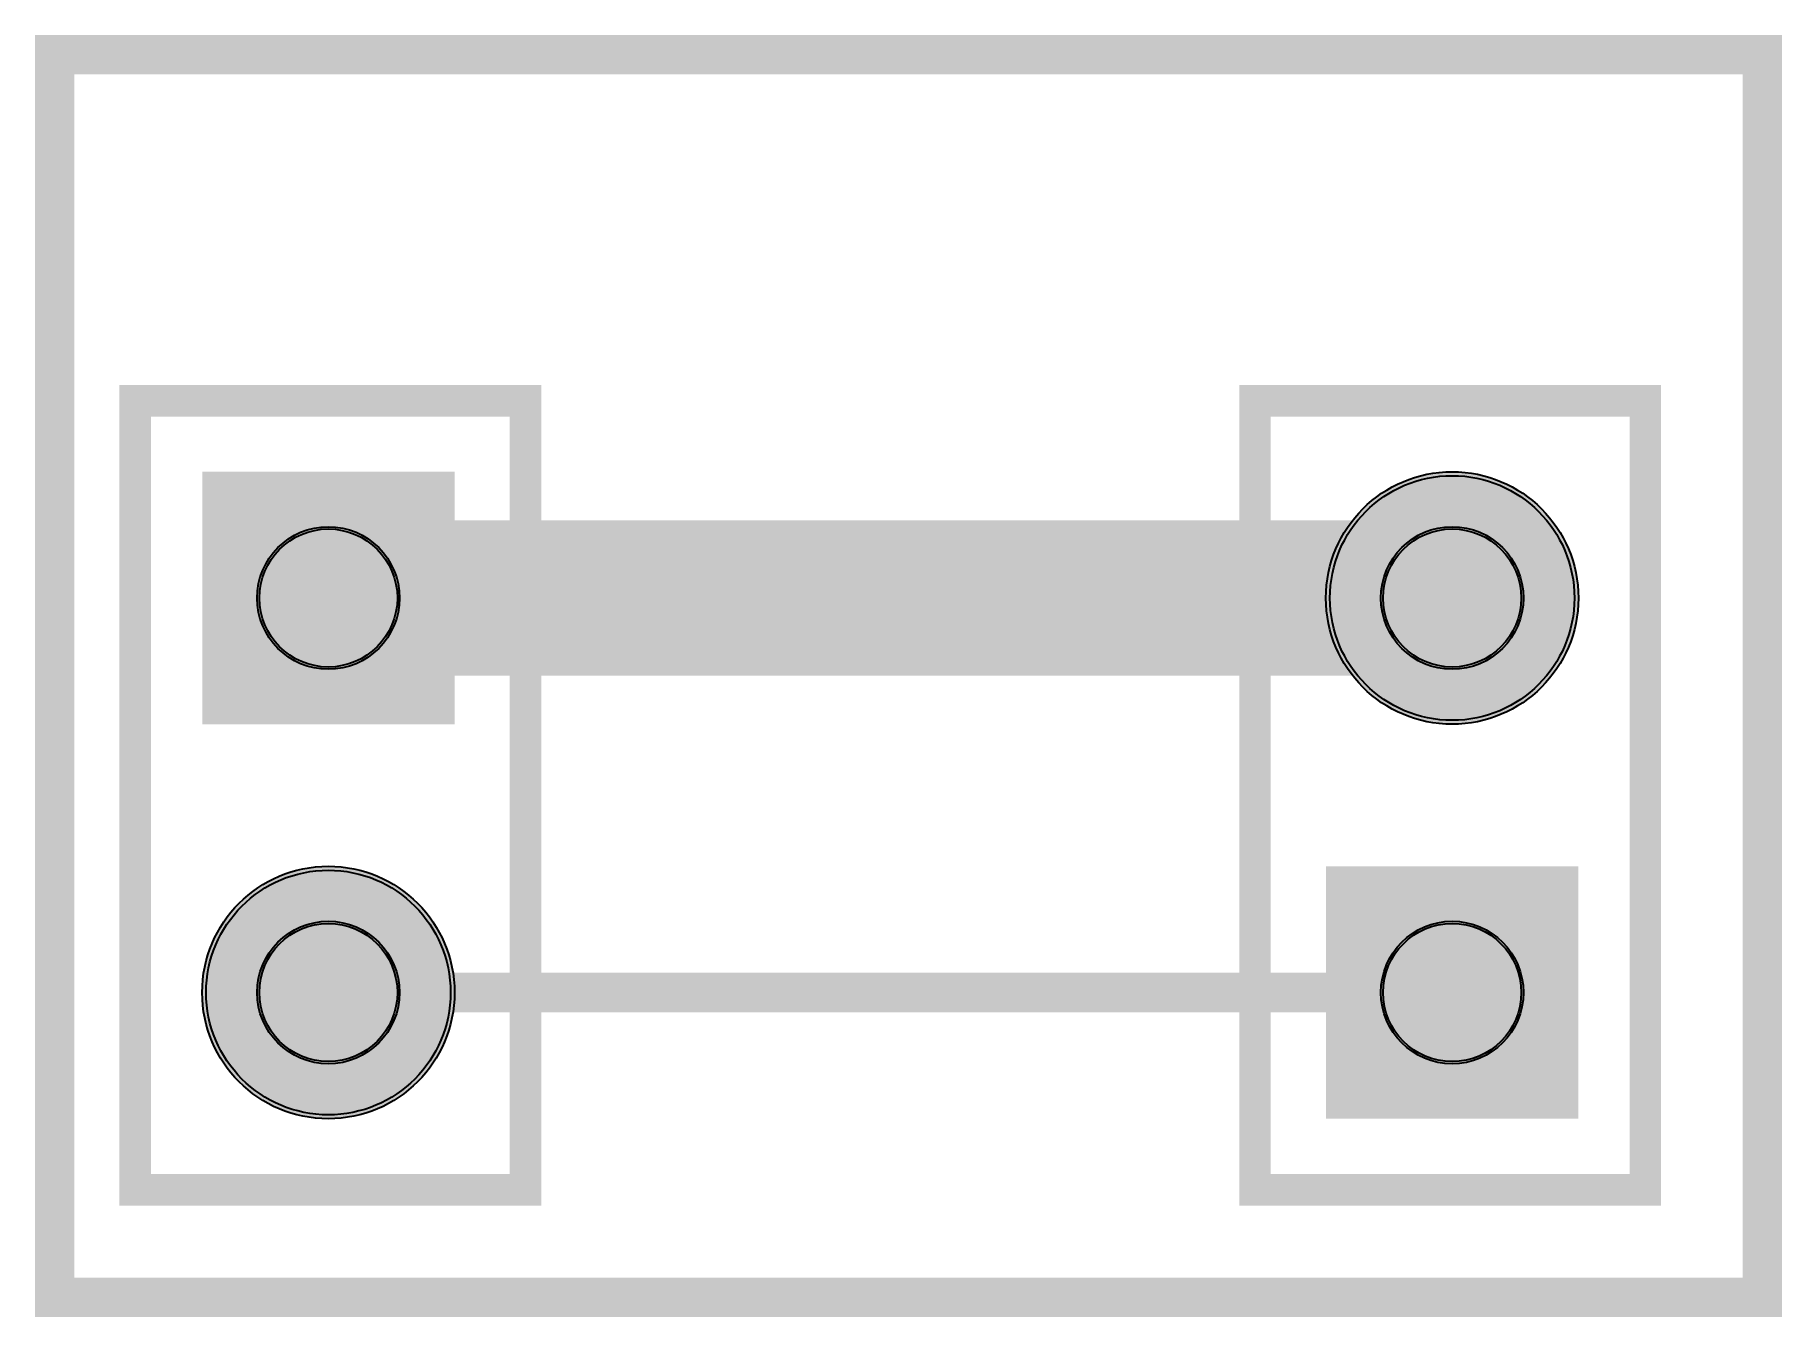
# Model space of a CAD drawing. Header units: millimetres. Extents: x 6.9 to 18.1, y 74.9 to 83.1.
import ezdxf

# ---------------------------------------------------------------- set-up
doc = ezdxf.new("R2010")
doc.units = ezdxf.units.MM
for name, color, linetype, true_color in [('BoardOutLine', 7, 'Continuous', 0xff00ff), ('BottomSolderMaskLayer', 7, 'Continuous', 0xaa00ff), ('Multi-Layer', 7, 'Continuous', 0xc0c0c0), ('TopLayer', 7, 'Continuous', 0xff0000), ('TopSilkLayer', 7, 'Continuous', 0xffcc00), ('TopSolderMaskLayer', 7, 'Continuous', 0x800080)]:
    doc.layers.add(name, color=color, linetype=linetype, true_color=true_color)

msp = doc.modelspace()

# ---------------------------------------------------------------- hatches: boundary and pattern name
at = {"layer": 'BottomSolderMaskLayer'}
for points in [[(9.57581915163837, 78.68935737871482), (7.9502159004318855, 78.68935737871482), (7.9502159004318855, 80.31496062992119), (9.57581915163837, 80.31496062992119)], [(15.189230378460698, 79.50215900431795, 1), (16.8148336296672, 79.50215900431795, 1)], [(7.950215900431877, 76.96215392430781, 1), (9.57581915163838, 76.96215392430781, 1)], [(15.189230378460934, 77.77495554991106), (16.81483362966719, 77.77495554991106), (16.81483362966719, 76.14935229870457), (15.189230378460934, 76.14935229870457)]]:
    msp.add_hatch(color=256, dxfattribs=at).paths.add_polyline_path(points)
at = {"layer": 'Multi-Layer'}
for points in [[(9.550419100838099, 78.71475742951486), (7.97561595123193, 78.71475742951486), (7.97561595123193, 80.28956057912114), (9.550419100838099, 80.28956057912114)], [(15.214630429260799, 79.50215900431795, 1), (16.789433578867097, 79.50215900431795, 1)], [(7.975615951231978, 76.96215392430781, 1), (9.550419100838278, 76.96215392430781, 1)], [(15.214630429260978, 77.7495554991109), (16.789433578867147, 77.7495554991109), (16.789433578867147, 76.17475234950473), (15.214630429260978, 76.17475234950473)]]:
    msp.add_hatch(color=256, dxfattribs=at).paths.add_polyline_path(points)
at = {"layer": 'TopSolderMaskLayer'}
for points in [[(9.57581915163837, 78.68935737871482), (7.9502159004318855, 78.68935737871482), (7.9502159004318855, 80.31496062992119), (9.57581915163837, 80.31496062992119)], [(15.189230378460698, 79.50215900431795, 1), (16.8148336296672, 79.50215900431795, 1)], [(7.950215900431877, 76.96215392430781, 1), (9.57581915163838, 76.96215392430781, 1)], [(15.189230378460934, 77.77495554991106), (16.81483362966719, 77.77495554991106), (16.81483362966719, 76.14935229870457), (15.189230378460934, 76.14935229870457)]]:
    msp.add_hatch(color=256, dxfattribs=at).paths.add_polyline_path(points)

# ---------------------------------------------------------------- linework, layer by layer
at = {"layer": 'BoardOutLine', "const_width": 0.25400050800101603}
msp.add_lwpolyline([(7, 83), (18, 83), (18, 75), (7, 75), (7, 83)], close=True, dxfattribs=at)
at = {"layer": 'BottomSolderMaskLayer'}
for centre, radius in [((16.00203200406395, 79.50215900431795), 0.8128016256032513), ((8.763017526035128, 79.50215900431795), 0.45883962735667416), ((16.00203200406395, 79.50215900431795), 0.45883962735667416), ((8.763017526035128, 76.96215392430781), 0.8128016256032513), ((8.763017526035128, 76.96215392430781), 0.45883962735667416), ((16.00203200406395, 76.96215392430781), 0.45883962735667416)]:
    msp.add_circle(centre, radius, dxfattribs=at)
at = {"layer": 'Multi-Layer'}
for centre, radius in [((16.00203200406395, 79.50215900431795), 0.7874015748031498), ((8.763017526035128, 79.50215900431795), 0.4445008890017781), ((16.00203200406395, 79.50215900431795), 0.4445008890017781), ((8.763017526035128, 76.96215392430781), 0.7874015748031498), ((8.763017526035128, 76.96215392430781), 0.4445008890017781), ((16.00203200406395, 76.96215392430781), 0.4445008890017781)]:
    msp.add_circle(centre, radius, dxfattribs=at)
at = {"layer": 'TopLayer'}
for points, const_width in [([(8.763017526035128, 79.50215900431795), (16.00203200406395, 79.50215900431795)], 1), ([(8.763017526035128, 76.96215392430781), (16.00203200406395, 76.96215392430781)], 0.25400050800101603)]:
    msp.add_lwpolyline(points, dxfattribs=dict(at, const_width=const_width))
at = {"layer": 'TopSilkLayer', "const_width": 0.20320040640081283}
for points in [[(10.03302006604008, 75.69215138430275), (7.5184150368299925, 75.69215138430275), (7.5184150368299925, 80.77216154432301), (10.03302006604008, 80.77216154432301), (10.03302006604008, 75.69215138430275)], [(14.732029464058996, 80.77216154432301), (17.246634493269084, 80.77216154432301), (17.246634493269084, 75.69215138430275), (14.732029464058996, 75.69215138430275), (14.732029464058996, 80.77216154432301)]]:
    msp.add_lwpolyline(points, close=True, dxfattribs=at)
at = {"layer": 'TopSolderMaskLayer'}
for centre, radius in [((16.00203200406395, 79.50215900431795), 0.8128016256032513), ((8.763017526035128, 79.50215900431795), 0.45883962735667416), ((16.00203200406395, 79.50215900431795), 0.45883962735667416), ((8.763017526035128, 76.96215392430781), 0.8128016256032513), ((8.763017526035128, 76.96215392430781), 0.45883962735667416), ((16.00203200406395, 76.96215392430781), 0.45883962735667416)]:
    msp.add_circle(centre, radius, dxfattribs=at)

doc.saveas('drawing.dxf')
